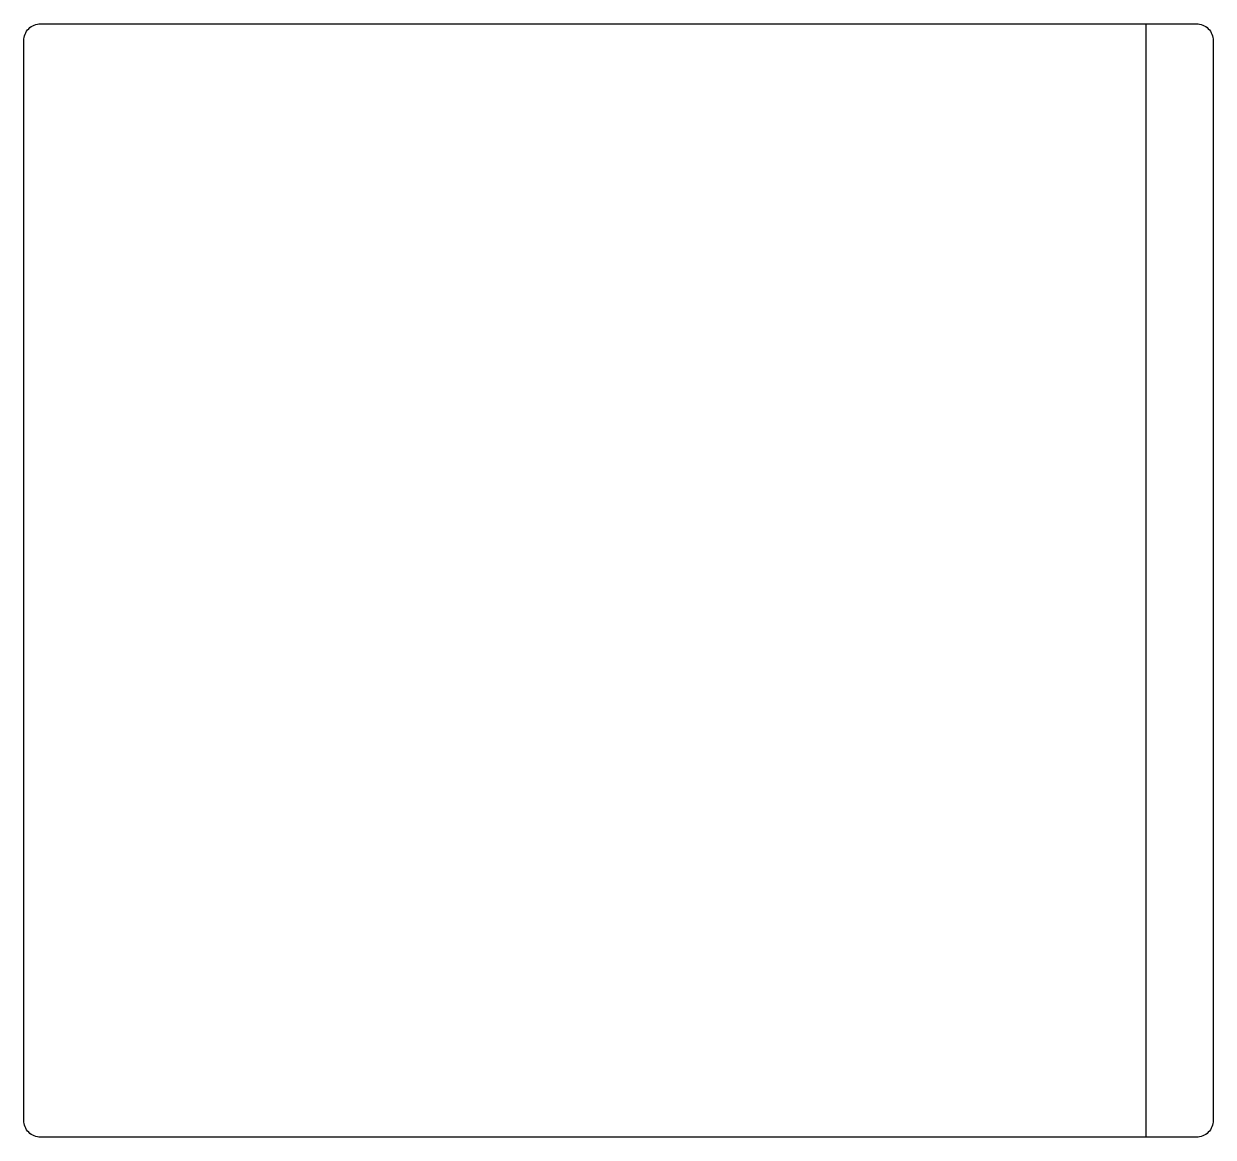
# Model space of a CAD drawing. Header units: millimetres. Extents: x 1420.127 to 1420.832, y 2718.891 to 2719.551.
import ezdxf

# ---------------------------------------------------------------- set-up
doc = ezdxf.new("R2010")
doc.units = ezdxf.units.MM
doc.header["$LTSCALE"] = 10
doc.layers.add('Equipam_diversos', color=1, linetype='Continuous')

msp = doc.modelspace()

# ---------------------------------------------------------------- linework, layer by layer
at = {"layer": 'Equipam_diversos'}
msp.add_line((1420.79216, 2719.55069), (1420.79216, 2718.89069), dxfattribs=at)
msp.add_lwpolyline([(1420.13716, 2718.89069, -0.414214), (1420.12716, 2718.90069), (1420.12716, 2719.54069, -0.414214), (1420.13716, 2719.55069), (1420.82216, 2719.55069, -0.414214), (1420.83216, 2719.54069), (1420.83216, 2718.90069, -0.414214), (1420.82216, 2718.89069)], format="xyb", close=True, dxfattribs=at)

doc.saveas('drawing.dxf')
